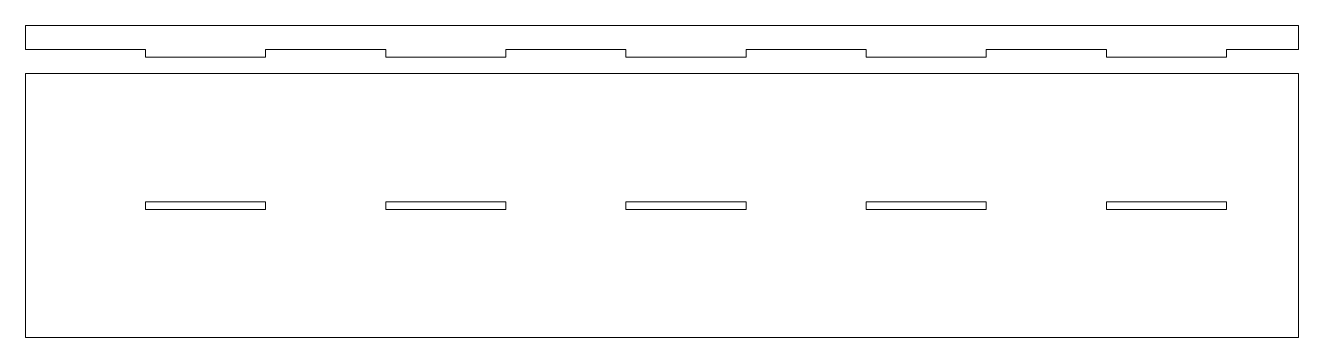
# Model space of a CAD drawing. Header units: millimetres. Extents: x 0 to 530, y 0 to 130.
import ezdxf

# ---------------------------------------------------------------- set-up
doc = ezdxf.new("R2010")
doc.units = ezdxf.units.MM
doc.layers.get('0').update_dxf_attribs({"linetype": 'CONTINUOUS', "lineweight": 0})
doc.layers.add('holes', color=7, linetype='CONTINUOUS', lineweight=0)
doc.layers.add('seperator', color=7, linetype='CONTINUOUS', lineweight=0)

msp = doc.modelspace()

# ---------------------------------------------------------------- linework, layer by layer
for p, q in [((530, 110), (0, 110)), ((0, 110), (0, 0)), ((530, 0), (530, 110)), ((0, 0), (530, 0))]:
    msp.add_line(p, q)
at = {"layer": 'holes'}
for p, q in [((100, 56.6), (50, 56.6)), ((50, 56.6), (50, 53.4)), ((50, 53.4), (100, 53.4)), ((100, 53.4), (100, 56.6)), ((200, 56.6), (150, 56.6)), ((150, 56.6), (150, 53.4)), ((150, 53.4), (200, 53.4)), ((200, 53.4), (200, 56.6)), ((300, 56.6), (250, 56.6)), ((250, 56.6), (250, 53.4)), ((250, 53.4), (300, 53.4)), ((300, 53.4), (300, 56.6)), ((400, 56.6), (350, 56.6)), ((350, 56.6), (350, 53.4)), ((350, 53.4), (400, 53.4)), ((400, 53.4), (400, 56.6)), ((500, 56.6), (450, 56.6)), ((450, 56.6), (450, 53.4)), ((450, 53.4), (500, 53.4)), ((500, 53.4), (500, 56.6))]:
    msp.add_line(p, q, dxfattribs=at)
at = {"layer": 'seperator'}
for p, q in [((0, 120), (0, 130)), ((0, 130), (530, 130)), ((530, 130), (530, 120)), ((0, 120), (50, 120)), ((50, 120), (50, 116.8)), ((50, 116.8), (50, 116.8)), ((50, 116.8), (50, 116.8)), ((50, 116.8), (50, 116.8)), ((50, 116.8), (100, 116.8)), ((150, 120), (100, 120)), ((100, 120), (100, 116.8)), ((150, 120), (150, 116.8)), ((150, 116.8), (200, 116.8)), ((250, 120), (200, 120)), ((200, 120), (200, 116.8)), ((250, 120), (250, 116.8)), ((250, 116.8), (300, 116.8)), ((350, 120), (300, 120)), ((300, 120), (300, 116.8)), ((350, 120), (350, 116.8)), ((350, 116.8), (400, 116.8)), ((450, 120), (400, 120)), ((400, 120), (400, 116.8)), ((450, 120), (450, 116.8)), ((450, 116.8), (500, 116.8)), ((530, 120), (500, 120)), ((500, 120), (500, 116.8))]:
    msp.add_line(p, q, dxfattribs=at)

doc.saveas('drawing.dxf')
